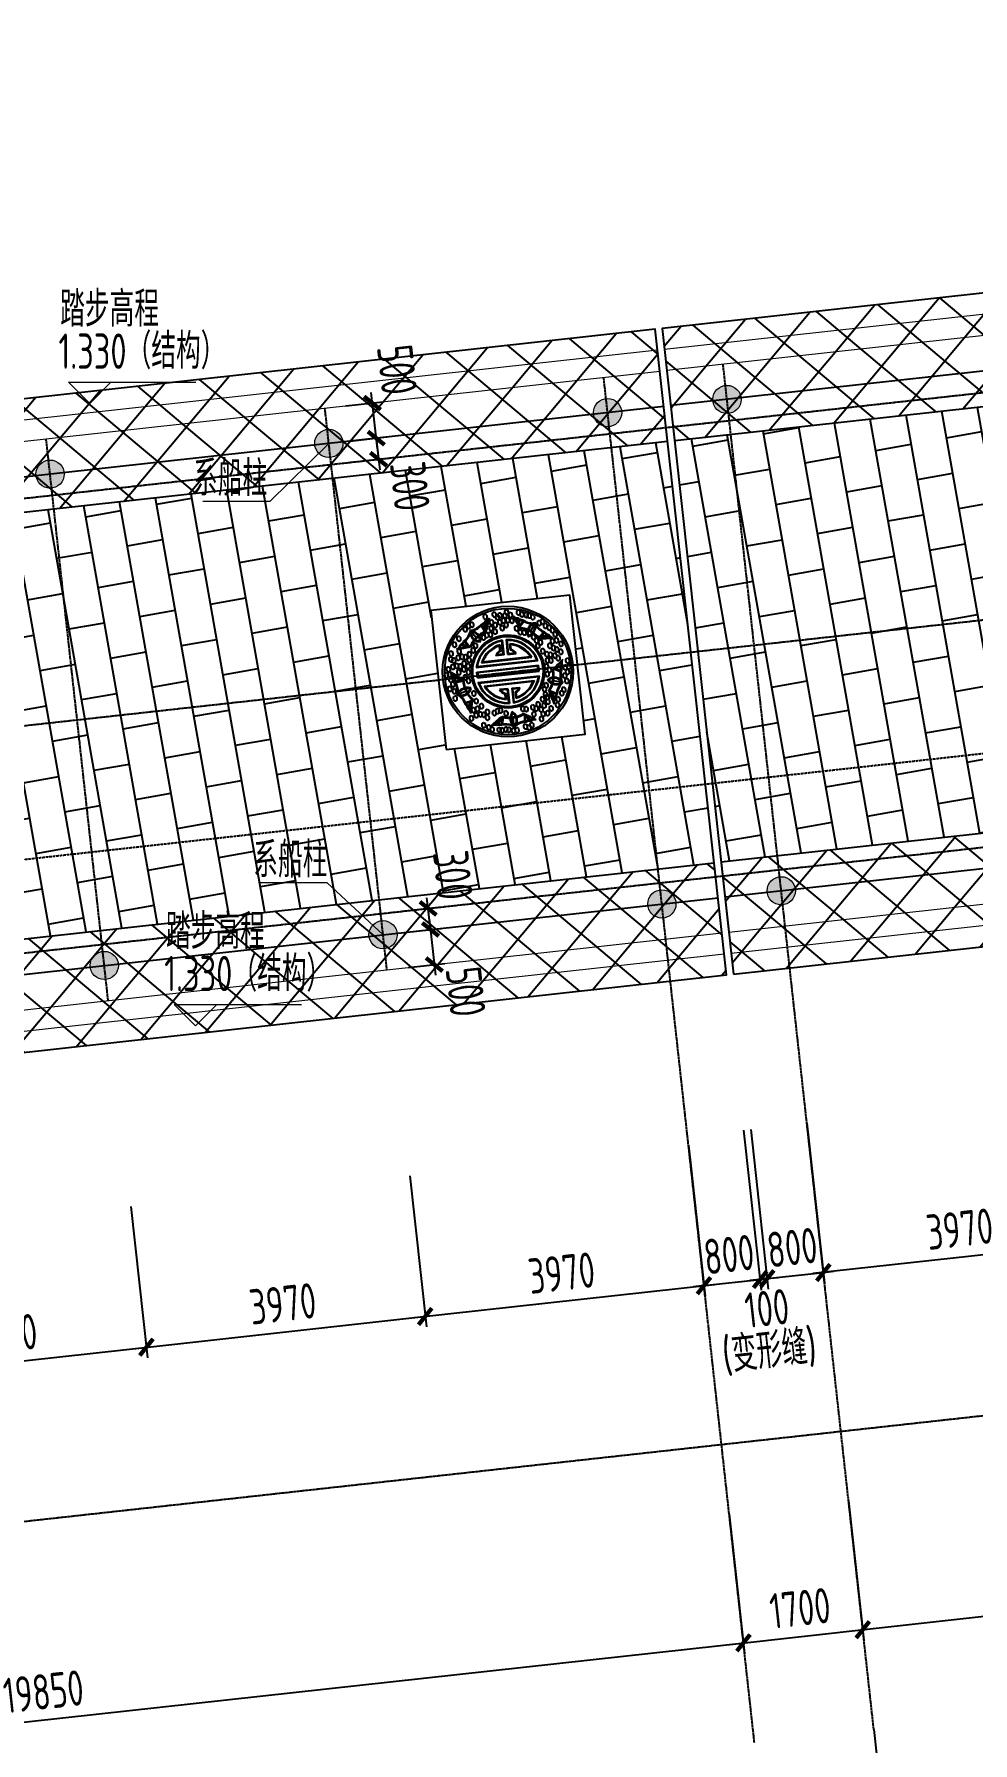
# Model space of a CAD drawing. Header units: millimetres. Extents: x -1003406 to 3312184, y 81337 to 716393.
# Drawn here: x 1328734 to 1342021, y 499466 to 523662 of the extents above; entities that cross this region are included whole.
import ezdxf

# ---------------------------------------------------------------- set-up
doc = ezdxf.new("R2010")
doc.units = ezdxf.units.MM
doc.header["$LTSCALE"] = 10
doc.linetypes.add('DASH', pattern=[0.35, 0.25, -0.1])
doc.linetypes.add('DOTE', pattern=[2.42, 2, -0.2, 0.02, -0.2])
doc.layers.get('0').update_dxf_attribs({"linetype": 'CONTINUOUS'})
doc.layers.get('Defpoints').update_dxf_attribs({"linetype": 'CONTINUOUS'})
for name, color, linetype in [('AXIS', 3, 'CONTINUOUS'), ('DIM', 3, 'CONTINUOUS'), ('DOTE', 1, 'DOTE'), ('KZ-BH', 253, 'CONTINUOUS'), ('变形缝', 4, 'CONTINUOUS'), ('图层5', 8, 'CONTINUOUS'), ('码头-SK', 7, 'CONTINUOUS'), ('砖块-sk', 252, 'CONTINUOUS'), ('配筋率', 61, 'CONTINUOUS')]:
    doc.layers.add(name, color=color, linetype=linetype)
for name, color, linetype, lineweight in [('TEXT', 3, 'CONTINUOUS', 15), ('thick', 6, 'CONTINUOUS', 25), ('引线-H', 130, 'CONTINUOUS', 20), ('标注', 7, 'CONTINUOUS', 9)]:
    doc.layers.add(name, color=color, linetype=linetype, lineweight=lineweight)
doc.styles.add('TCCAD_Dimension', font='Tssdeng.shx', dxfattribs={"width": 0.7, "bigfont": 'hztxt.shx'})
doc.styles.add('TSSD_CHINA', font='tssdeng.shx', dxfattribs={"width": 0.8, "height": 8, "bigfont": 'tssdchn.shx'})
doc.styles.add('TSSD_Dimension', font='Tssdeng.shx', dxfattribs={"width": 0.7, "bigfont": 'hztxt.shx'})
doc.dimstyles.new('TSSD_100_150', dxfattribs={"dimtxt": 500, "dimasz": 150, "dimexe": 150, "dimexo": 300, "dimgap": 150, "dimtad": 1, "dimdec": 0, "dimzin": 0, "dimdsep": 46, "dimtxsty": 'TSSD_Dimension', "dimblk": 'ARCHTICK', "dimcen": 0, "dimdle": 150, "dimclrt": 7, "dimadec": 0, "dimazin": 0, "dimtfac": 1, "dimtdec": 0, "dimtix": 1, "dimtmove": 2, "dimatfit": 3, "dimfxl": 1, "dimtolj": 1, "dimtzin": 0, "dimarcsym": 0})
pattern_1 = [(50, (393713.3, 19631.53), (-486.43822, 408.17013), []), (140, (393713.3, 19631.53), (-408.17013, -486.43822), [])]

# ---------------------------------------------------------------- blocks, each defined once
blk = doc.blocks.new('_ArchTick')
at = {"color": 0, "const_width": 0.4}
blk.add_lwpolyline([(-0.71, -0.71), (0.71, 0.71)], dxfattribs=at)
blk = doc.blocks.new('*D479')
at = {"layer": 'Defpoints', "color": 0, "transparency": 16777216}
for p in [(1360766, 505348), (1361249, 500973), (1318026, 500631)]:
    blk.add_point(p, dxfattribs=at)
at = {"layer": 'DIM', "color": 0, "lineweight": -2, "transparency": 16777216}
for p, q in [((1360799, 505050), (1361266, 500824)), ((1318360, 496240), (1361398, 500989)), ((1318059, 500333), (1318525, 496107))]:
    blk.add_line(p, q, dxfattribs=at)
at = {"layer": 'DIM', "color": 0, "lineweight": -2, "transparency": 16777216, "xscale": 150, "yscale": 150, "zscale": 150}
for p, rotation in [((1361249, 500973), 6.297352635958565), ((1318509, 496256), 186.2973526359585)]:
    blk.add_blockref('_ArchTick', p, dxfattribs=dict(at, rotation=rotation))
at = {"layer": 'DIM', "color": 7, "transparency": 16777216, "insert": (1339835, 499012), "char_height": 500, "attachment_point": 5, "rotation": 6.2974, "style": 'TSSD_Dimension'}
blk.add_mtext('\\A1;43000', dxfattribs=at)
blk = doc.blocks.new('*D496')
at = {"layer": 'Defpoints', "color": 0, "transparency": 16777216}
for p in [(1338540, 503003), (1338774, 500882), (1318809, 500826)]:
    blk.add_point(p, dxfattribs=at)
at = {"layer": 'DIM', "color": 0, "lineweight": -2, "transparency": 16777216}
for p, q in [((1338572, 502705), (1338790, 500733)), ((1318894, 498688), (1338923, 500898)), ((1318842, 500528), (1319060, 498555))]:
    blk.add_line(p, q, dxfattribs=at)
at = {"layer": 'DIM', "color": 0, "lineweight": -2, "transparency": 16777216, "xscale": 150, "yscale": 150, "zscale": 150}
for p, rotation in [((1338774, 500882), 6.297352636151535), ((1319043, 498704), 186.2973526361515)]:
    blk.add_blockref('_ArchTick', p, dxfattribs=dict(at, rotation=rotation))
at = {"layer": 'DIM', "color": 7, "transparency": 16777216, "insert": (1328865, 500191), "char_height": 500, "attachment_point": 5, "rotation": 6.2974, "style": 'TSSD_Dimension'}
blk.add_mtext('\\A1;19850', dxfattribs=at)
blk = doc.blocks.new('*D497')
at = {"layer": 'Defpoints', "color": 0, "transparency": 16777216}
for p in [(1338745, 508439), (1337981, 508061), (1339011, 506028)]:
    blk.add_point(p, dxfattribs=at)
at = {"layer": 'DIM', "color": 0, "lineweight": -2, "transparency": 16777216}
for p, q in [((1338777, 508140), (1339027, 505878)), ((1338014, 507763), (1338232, 505791)), ((1338215, 505940), (1339011, 506028)), ((1339011, 506028), (1339160, 506044)), ((1338215, 505940), (1338066, 505923))]:
    blk.add_line(p, q, dxfattribs=at)
at = {"layer": 'DIM', "color": 0, "lineweight": -2, "transparency": 16777216, "xscale": 150, "yscale": 150, "zscale": 150}
for p, rotation in [((1338215, 505940), 6.29735263779593), ((1339011, 506028), 186.2973526377959)]:
    blk.add_blockref('_ArchTick', p, dxfattribs=dict(at, rotation=rotation))
at = {"layer": 'DIM', "color": 7, "transparency": 16777216, "insert": (1338569, 506381), "char_height": 500, "attachment_point": 5, "rotation": 6.2974, "style": 'TSSD_Dimension'}
blk.add_mtext('\\A1;800', dxfattribs=at)
blk = doc.blocks.new('*D498')
at = {"layer": 'Defpoints', "color": 0, "transparency": 16777216}
for p in [(1359959, 505367), (1340229, 503190), (1360194, 503246)]:
    blk.add_point(p, dxfattribs=at)
at = {"layer": 'DIM', "color": 0, "lineweight": -2, "transparency": 16777216}
for p, q in [((1359992, 505069), (1360210, 503096)), ((1340314, 501052), (1360343, 503262)), ((1340262, 502891), (1340480, 500919))]:
    blk.add_line(p, q, dxfattribs=at)
at = {"layer": 'DIM', "color": 0, "lineweight": -2, "transparency": 16777216, "xscale": 150, "yscale": 150, "zscale": 150}
for p, rotation in [((1360194, 503246), 6.297352637795895), ((1340463, 501068), 186.2973526377959)]:
    blk.add_blockref('_ArchTick', p, dxfattribs=dict(at, rotation=rotation))
at = {"layer": 'DIM', "color": 7, "transparency": 16777216, "insert": (1350285, 502555), "char_height": 500, "attachment_point": 5, "rotation": 6.2974, "style": 'TSSD_Dimension'}
blk.add_mtext('\\A1;19850', dxfattribs=at)
blk = doc.blocks.new('*D500')
at = {"layer": 'Defpoints', "color": 0, "transparency": 16777216}
for p in [(1338745, 508439), (1338844, 508450), (1339110, 506039)]:
    blk.add_point(p, dxfattribs=at)
at = {"layer": 'DIM', "color": 0, "lineweight": -2, "transparency": 16777216}
for p, q in [((1338777, 508140), (1339027, 505878)), ((1338877, 508151), (1339126, 505889)), ((1339011, 506028), (1338862, 506011)), ((1339011, 506028), (1339110, 506039)), ((1339110, 506039), (1339259, 506055))]:
    blk.add_line(p, q, dxfattribs=at)
at = {"layer": 'DIM', "color": 0, "lineweight": -2, "transparency": 16777216, "xscale": 150, "yscale": 150, "zscale": 150}
for p, rotation in [((1339110, 506039), 186.2973526361496), ((1339011, 506028), 6.297352636149647)]:
    blk.add_blockref('_ArchTick', p, dxfattribs=dict(at, rotation=rotation))
at = {"layer": 'DIM', "color": 7, "transparency": 16777216, "insert": (1339106, 505619), "char_height": 500, "attachment_point": 5, "rotation": 6.2974, "style": 'TSSD_Dimension'}
blk.add_mtext('\\A1;100', dxfattribs=at)
blk = doc.blocks.new('*D501')
at = {"layer": 'Defpoints', "color": 0, "transparency": 16777216}
for p in [(1338844, 508450), (1339639, 508537), (1339905, 506126)]:
    blk.add_point(p, dxfattribs=at)
at = {"layer": 'DIM', "color": 0, "lineweight": -2, "transparency": 16777216}
for p, q in [((1338877, 508151), (1339126, 505889)), ((1339672, 508239), (1339922, 505977)), ((1339110, 506039), (1338961, 506022)), ((1339110, 506039), (1339905, 506126)), ((1339905, 506126), (1340054, 506143))]:
    blk.add_line(p, q, dxfattribs=at)
at = {"layer": 'DIM', "color": 0, "lineweight": -2, "transparency": 16777216, "xscale": 150, "yscale": 150, "zscale": 150}
for p, rotation in [((1339110, 506039), 6.29735263779593), ((1339905, 506126), 186.2973526377959)]:
    blk.add_blockref('_ArchTick', p, dxfattribs=dict(at, rotation=rotation))
at = {"layer": 'DIM', "color": 7, "transparency": 16777216, "insert": (1339464, 506480), "char_height": 500, "attachment_point": 5, "rotation": 6.2974, "style": 'TSSD_Dimension'}
blk.add_mtext('\\A1;800', dxfattribs=at)
blk = doc.blocks.new('*D502')
at = {"layer": 'Defpoints', "color": 0, "transparency": 16777216}
for p in [(1340262, 502891), (1338572, 502705), (1340463, 501068)]:
    blk.add_point(p, dxfattribs=at)
at = {"layer": 'DIM', "color": 0, "lineweight": -2, "transparency": 16777216}
for p, q in [((1340295, 502593), (1340480, 500919)), ((1338605, 502407), (1338790, 500733)), ((1338625, 500865), (1340612, 501085))]:
    blk.add_line(p, q, dxfattribs=at)
at = {"layer": 'DIM', "color": 0, "lineweight": -2, "transparency": 16777216, "xscale": 150, "yscale": 150, "zscale": 150}
for p, rotation in [((1340463, 501068), 6.297352636150149), ((1338774, 500882), 186.2973526361502)]:
    blk.add_blockref('_ArchTick', p, dxfattribs=dict(at, rotation=rotation))
at = {"layer": 'DIM', "color": 7, "transparency": 16777216, "insert": (1339575, 501373), "char_height": 500, "attachment_point": 5, "rotation": 6.2974, "style": 'TSSD_Dimension'}
blk.add_mtext('\\A1;1700', dxfattribs=at)
blk = doc.blocks.new('*D506')
at = {"layer": 'Defpoints', "color": 0, "transparency": 16777216}
for p in [(1330071, 507357), (1326125, 506922), (1330323, 505069)]:
    blk.add_point(p, dxfattribs=at)
at = {"layer": 'DIM', "color": 0, "lineweight": -2, "transparency": 16777216}
for p, q in [((1330104, 507059), (1330340, 504920)), ((1326158, 506623), (1326394, 504484)), ((1326228, 504617), (1330472, 505085))]:
    blk.add_line(p, q, dxfattribs=at)
at = {"layer": 'DIM', "color": 0, "lineweight": -2, "transparency": 16777216, "xscale": 150, "yscale": 150, "zscale": 150}
for p, rotation in [((1330323, 505069), 6.297352637795895), ((1326377, 504633), 186.2973526377959)]:
    blk.add_blockref('_ArchTick', p, dxfattribs=dict(at, rotation=rotation))
at = {"layer": 'DIM', "color": 7, "transparency": 16777216, "insert": (1328306, 505249), "char_height": 500, "attachment_point": 5, "rotation": 6.2974, "style": 'TSSD_Dimension'}
blk.add_mtext('\\A1;3970', dxfattribs=at)
blk = doc.blocks.new('*D507')
at = {"layer": 'Defpoints', "color": 0, "transparency": 16777216}
for p in [(1334017, 507793), (1330071, 507357), (1334269, 505504)]:
    blk.add_point(p, dxfattribs=at)
at = {"layer": 'DIM', "color": 0, "lineweight": -2, "transparency": 16777216}
for p, q in [((1334050, 507494), (1334286, 505355)), ((1330104, 507059), (1330340, 504920)), ((1330174, 505052), (1334418, 505521))]:
    blk.add_line(p, q, dxfattribs=at)
at = {"layer": 'DIM', "color": 0, "lineweight": -2, "transparency": 16777216, "xscale": 150, "yscale": 150, "zscale": 150}
for p, rotation in [((1334269, 505504), 6.297352637795895), ((1330323, 505069), 186.2973526377959)]:
    blk.add_blockref('_ArchTick', p, dxfattribs=dict(at, rotation=rotation))
at = {"layer": 'DIM', "color": 7, "transparency": 16777216, "insert": (1332253, 505684), "char_height": 500, "attachment_point": 5, "rotation": 6.2974, "style": 'TSSD_Dimension'}
blk.add_mtext('\\A1;3970', dxfattribs=at)
blk = doc.blocks.new('*D508')
at = {"layer": 'Defpoints', "color": 0, "transparency": 16777216}
for p in [(1337963, 508228), (1334017, 507793), (1338215, 505940)]:
    blk.add_point(p, dxfattribs=at)
at = {"layer": 'DIM', "color": 0, "lineweight": -2, "transparency": 16777216}
for p, q in [((1337996, 507930), (1338232, 505791)), ((1334050, 507494), (1334286, 505355)), ((1334120, 505488), (1338365, 505956))]:
    blk.add_line(p, q, dxfattribs=at)
at = {"layer": 'DIM', "color": 0, "lineweight": -2, "transparency": 16777216, "xscale": 150, "yscale": 150, "zscale": 150}
for p, rotation in [((1338215, 505940), 6.297352637795895), ((1334269, 505504), 186.2973526377959)]:
    blk.add_blockref('_ArchTick', p, dxfattribs=dict(at, rotation=rotation))
at = {"layer": 'DIM', "color": 7, "transparency": 16777216, "insert": (1336199, 506120), "char_height": 500, "attachment_point": 5, "rotation": 6.2974, "style": 'TSSD_Dimension'}
blk.add_mtext('\\A1;3970', dxfattribs=at)
blk = doc.blocks.new('*D515')
at = {"layer": 'Defpoints', "color": 0, "transparency": 16777216}
for p in [(1343599, 508850), (1339653, 508414), (1339905, 506126)]:
    blk.add_point(p, dxfattribs=at)
at = {"layer": 'DIM', "color": 0, "lineweight": -2, "transparency": 16777216}
for p, q in [((1343632, 508552), (1343868, 506413)), ((1339686, 508116), (1339922, 505977)), ((1344000, 506578), (1339756, 506110))]:
    blk.add_line(p, q, dxfattribs=at)
at = {"layer": 'DIM', "color": 0, "lineweight": -2, "transparency": 16777216, "xscale": 150, "yscale": 150, "zscale": 150}
for p, rotation in [((1343851, 506562), 6.29735263779593), ((1339905, 506126), 186.2973526377959)]:
    blk.add_blockref('_ArchTick', p, dxfattribs=dict(at, rotation=rotation))
at = {"layer": 'DIM', "color": 7, "transparency": 16777216, "insert": (1341834, 506742), "char_height": 500, "attachment_point": 5, "rotation": 6.2974, "style": 'TSSD_Dimension'}
blk.add_mtext('\\A1;3970', dxfattribs=at)
blk = doc.blocks.new('234')
at = {"layer": '图层5'}
for p, q in [((-233, 305), (-198, 254)), ((-132, 289), (-154, 334)), ((-126, 294), (-147, 338)), ((-129, 300), (-125, 351)), ((-121, 306), (-116, 357)), ((110, 318), (117, 351)), ((116, 304), (124, 345)), ((117, 302), (148, 334)), ((120, 296), (153, 330)), ((231, 306), (193, 257)), ((-281, 194), (-310, 210)), ((-266, 195), (-302, 215)), ((-264, 196), (-284, 234)), ((-257, 196), (-279, 238)), ((-174, 225), (-174, 225)), ((-40, 141), (-40, 175)), ((-35, 137), (-35, 182)), ((-19, 113), (-19, 208)), ((-14, 107), (-14, 214)), ((14, 107), (14, 214)), ((19, 113), (19, 208)), ((35, 137), (35, 182)), ((40, 141), (40, 175)), ((174, 225), (174, 225)), ((247, 205), (283, 239)), ((254, 200), (289, 233)), ((259, 205), (308, 216)), ((267, 199), (317, 210)), ((-222, 40), (222, 40)), ((-222, 7), (222, 7)), ((-222, -35), (-222, 7)), ((-215, 45), (215, 45)), ((-215, 0), (-215, -28)), ((215, 0), (-215, 0)), ((-181, 69), (181, 69)), ((-172, 75), (172, 75)), ((-14, 107), (-73, 107)), ((-19, 113), (-65, 113)), ((14, 107), (73, 107)), ((19, 113), (65, 113)), ((215, 0), (215, 0)), ((215, -28), (215, 0)), ((222, -35), (222, 7)), ((-341, -29), (-388, -10)), ((-338, -39), (-385, -20)), ((-331, -38), (-380, -44)), ((-328, -46), (-378, -53)), ((-375, -137), (-316, -119)), ((-281, -106), (-281, -106)), ((-222, -35), (222, -35)), ((-222, -68), (222, -68)), ((-215, -28), (215, -28)), ((-215, -74), (215, -74)), ((-181, -98), (181, -98)), ((-172, -103), (172, -103)), ((281, -105), (281, -105)), ((376, -135), (317, -115)), ((332, -33), (374, -54)), ((337, -29), (376, -48)), ((338, -27), (379, -22)), ((350, -18), (383, -13)), ((-280, -193), (-326, -202)), ((-281, -200), (-324, -208)), ((-282, -203), (-312, -231)), ((-285, -217), (-309, -240)), ((-14, -136), (-73, -136)), ((-19, -141), (-65, -141)), ((-40, -169), (-40, -203)), ((-35, -165), (-35, -210)), ((-19, -141), (-19, -236)), ((-14, -136), (-14, -243)), ((14, -136), (14, -243)), ((14, -136), (73, -136)), ((19, -141), (19, -236)), ((19, -141), (65, -141)), ((35, -165), (35, -210)), ((40, -169), (40, -203)), ((282, -189), (325, -213)), ((284, -181), (328, -205)), ((285, -203), (311, -246)), ((288, -193), (315, -236)), ((-91, -344), (-124, -382)), ((-81, -344), (-114, -382)), ((-79, -336), (-88, -385)), ((-71, -336), (-80, -385)), ((0, -310), (0, -310)), ((1, -409), (1, -347)), ((84, -335), (78, -382)), ((90, -339), (84, -382)), ((92, -340), (110, -377)), ((105, -348), (119, -378))]:
    blk.add_line(p, q, dxfattribs=at)
for radius in [467, 452]:
    blk.add_circle((0, -14), radius, dxfattribs=at)
for centre in [(-118, 393), (-77, 349), (-52, 401), (-32, 379), (-14, 391), (8, 352), (23, 387), (36, 409), (40, 351), (63, 386), (121, 398), (144, 382), (174, 374), (196, 367), (219, 353), (-322, 258), (-270, 320), (-244, 340), (-219, 347), (-147, 247), (-122, 261), (-95, 262), (-86, 306), (-60, 280), (-53, 326), (-18, 342), (-7, 300), (23, 318), (68, 344), (95, 286), (119, 256), (147, 250), (260, 306), (286, 313), (302, 282), (328, 265), (349, 244), (-396, 117), (-390, 158), (-376, 107), (-359, 219), (-343, 123), (-331, 168), (-314, 127), (-290, 122), (-260, 139), (-230, 164), (-209, 195), (208, 211), (227, 184), (233, 145), (255, 168), (264, 104), (318, 136), (341, 167), (342, 118), (365, 214), (365, 105), (369, 170), (399, 141), (-440, 9), (-421, 48), (-417, 9), (-388, 62), (-359, 66), (-349, 19), (-335, 60), (-312, 36), (-305, 78), (-281, 13), (-279, 56), (-267, 98), (278, -8), (291, 79), (291, 34), (314, 32), (316, 72), (347, 62), (368, 42), (392, 85), (433, 17), (-427, -92), (-412, -28), (-401, -62), (-396, -112), (-307, -22), (-287, -49), (278, -63), (296, -35), (401, -88), (411, -127), (411, -29), (423, -63), (436, -26), (-395, -164), (-275, -261), (-259, -143), (-248, -199), (-246, -255), (-215, -239), (224, -238), (247, -167), (250, -206), (260, -226), (261, -142), (261, -260), (335, -250), (366, -210), (383, -187), (-296, -318), (-259, -300), (-229, -297), (-214, -377), (-206, -302), (-182, -326), (-176, -285), (-129, -298), (-105, -287), (-82, -285), (-46, -309), (77, -291), (101, -295), (150, -288), (152, -337), (172, -299), (189, -271), (202, -377), (207, -310), (217, -343), (230, -284), (250, -341), (278, -310), (327, -290), (-180, -396), (-157, -413), (-107, -422), (-87, -427), (-59, -424), (-38, -429), (-7, -439), (19, -438), (82, -419), (107, -429), (129, -413)]:
    blk.add_ellipse(centre, major_axis=(0, 19.4), ratio=0.616865, dxfattribs=at)
for centre, major_axis, start_param, end_param in [((-1076, 685), (-730, 730), 3.529693, 3.629181), ((-126, 406), (-31.2, 31.2), 2.428217, 3.360391), ((118, 403), (-31.2, 31.2), 1.390652, 2.322825), ((1056, 719), (730, 730), 2.692657, 2.792146), ((-359, 348), (92.4, 92.4), 4.470289, 5.085238), ((-359, 348), (96.3, 96.3), 4.481021, 5.004715), ((0, -14), (-185, 185), 3.926991, 10.210176), ((-90, 105), (-129, 129), -0.17703, 0.257649), ((-90, 105), (-125, 125), -0.17703, 0.272951), ((-167, 291), (-51.2, 51.2), 0.504812, 2.266005), ((-257, 225), (-62.4, 62.4), 3.898542, 5.269642), ((-167, 291), (-47.3, 47.3), 0.585352, 2.25569), ((-257, 225), (-58.5, 58.5), 3.920107, 5.20412), ((-242, 438), (-92.4, 92.4), 2.493237, 3.108187), ((-242, 438), (-96.3, 96.3), 2.552957, 3.097455), ((-82, 113), (129, 129), 1.037642, 1.472321), ((-82, 113), (125, 125), 1.022339, 1.472321), ((-165, 394), (-37.9, 37.9), 2.579762, 3.269542), ((-165, 394), (-41.8, 41.8), 2.605209, 3.228554), ((-1076, 685), (-726, 726), 3.53237, 3.608206), ((-126, 406), (35.1, 35.1), 4.048283, 4.465521), ((118, 403), (-35.1, 35.1), 1.856317, 2.273556), ((1056, 719), (726, 726), 2.713632, 2.789469), ((157, 394), (41.8, 41.8), 3.093285, 3.71663), ((157, 394), (37.9, 37.9), 3.052297, 3.742076), ((85, 109), (125, 125), 0.137129, 0.58711), ((85, 109), (-129, 129), -1.433667, -0.998988), ((233, 440), (96.3, 96.3), 3.224383, 3.748078), ((233, 440), (92.4, 92.4), 3.213652, 3.828601), ((239, 239), (51.2, 51.2), 0.818972, 2.580164), ((239, 239), (-47.3, 47.3), -0.671285, 0.999053), ((149, 304), (-62.4, 62.4), 2.641905, 4.013005), ((149, 304), (58.5, 58.5), 4.234267, 5.518279), ((95, 102), (-125, 125), 4.478091, 4.928072), ((95, 102), (-129, 129), 4.493394, 4.928072), ((354, 355), (96.3, 96.3), 2.867116, 3.411615), ((354, 355), (-92.4, 92.4), 1.2366, 1.85155), ((-360, 227), (31.2, 31.2), 4.218085, 5.150259), ((-370, 1217), (730, 730), 3.949294, 4.048783), ((-360, 227), (35.1, 35.1), 4.683751, 5.100989), ((-370, 1217), (726, 726), 3.97027, 4.046106), ((-338, 262), (37.9, 37.9), 4.308934, 4.998713), ((-338, 262), (41.8, 41.8), 4.349922, 4.973267), ((0, -14), (-178, 178), 3.926991, 10.210176), ((0, -14), (161, 161), 0.845596, 2.11688), ((0, -14), (158, 158), 0.871808, 2.085356), ((0, -14), (141, 141), 0.961433, 1.923653), ((-174, 225), (3.97, 3.97), 3.922168, 5.129632), ((0, -14), (137, 137), 0.99543, 1.878793), ((-18, 85), (-42.3, 42.3), -0.394855, 0.412115), ((-18, 85), (38.4, 38.4), 1.10904, 1.829393), ((0, -14), (-161, 161), 4.166305, 5.437589), ((0, -14), (-158, 158), 4.197829, 5.411377), ((0, -14), (-141, 141), 4.359533, 5.321752), ((18, 85), (-38.4, 38.4), 4.453792, 5.174146), ((0, -14), (-137, 137), 4.404392, 5.287755), ((18, 85), (42.3, 42.3), 5.87107, 6.67804), ((174, 225), (-3.97, 3.97), 1.094735, 2.302199), ((332, 1224), (-730, 730), 2.273056, 2.372544), ((332, 1224), (-726, 726), 2.275733, 2.351569), ((337, 268), (41.8, 41.8), 2.919368, 3.542713), ((337, 268), (37.9, 37.9), 2.893922, 3.583701), ((360, 234), (35.1, 35.1), 2.791646, 3.208884), ((360, 234), (31.2, 31.2), 2.742376, 3.67455), ((-437, -3), (31.2, 31.2), 5.25565, 6.187824), ((-997, -821), (730, 730), 0.073941, 0.17343), ((-437, -3), (-35.1, 35.1), 3.734123, 4.151362), ((-997, -821), (-726, 726), -1.494179, -1.418342), ((1024, -793), (730, 730), 1.43602, 1.535508), ((1024, -793), (726, 726), 1.456995, 1.532832), ((433, 2), (-35.1, 35.1), 0.59968, 1.016919), ((433, 2), (-31.2, 31.2), 0.134014, 1.066188), ((-439, -44), (37.9, 37.9), 5.407196, 6.096975), ((-439, -44), (41.8, 41.8), 5.432642, 6.055987), ((-504, -105), (92.4, 92.4), 5.320671, 5.93562), ((-307, -184), (-62.4, 62.4), -1.128006, 0.243094), ((-342, -79), (-51.2, 51.2), 1.761449, 3.522642), ((-504, -105), (96.3, 96.3), 5.38039, 5.924889), ((-307, -184), (58.5, 58.5), 0.464355, 1.748368), ((-342, -79), (47.3, 47.3), 3.412785, 5.083123), ((-145, -52), (129, 129), 2.294279, 2.728958), ((-145, -52), (125, 125), 2.278977, 2.728958), ((-141, -63), (129, 129), 2.650403, 3.085082), ((-141, -63), (-125, 125), 1.079607, 1.529588), ((-281, -105), (-3.97, 3.97), 3.608009, 4.815473), ((0, -14), (-161, 161), 1.024712, 2.295997), ((0, -14), (-158, 158), 1.056236, 2.269784), ((0, -14), (-141, 141), 1.21794, 2.18016), ((0, -14), (-137, 137), 1.2628, 2.146163), ((0, -14), (161, 161), 3.987188, 5.258473), ((0, -14), (158, 158), 4.013401, 5.226949), ((0, -14), (141, 141), 4.103026, 5.065245), ((0, -14), (137, 137), 4.137022, 5.020386), ((281, -106), (-3.97, 3.97), -0.161902, 1.045562), ((140, -69), (125, 125), 4.792251, 5.242232), ((348, -57), (62.4, 62.4), 2.956064, 4.327165), ((315, -163), (51.2, 51.2), 5.84552, 7.606712), ((315, -163), (-47.3, 47.3), 4.355263, 6.025601), ((348, -57), (58.5, 58.5), 2.977629, 4.261642), ((140, -69), (129, 129), 4.807553, 5.242232), ((143, -58), (-125, 125), 3.592881, 4.042862), ((143, -58), (-129, 129), 3.592881, 4.02756), ((503, -96), (-96.3, 96.3), 0.39695, 0.920645), ((503, -96), (92.4, 92.4), 1.957015, 2.571964), ((436, -39), (41.8, 41.8), 1.836648, 2.459993), ((436, -39), (-37.9, 37.9), 0.224864, 0.914643), ((-455, -244), (-92.4, 92.4), 4.15613, 4.771079), ((-455, -244), (-96.3, 96.3), 4.166861, 4.690556), ((-367, -251), (-37.9, 37.9), 3.994775, 4.684554), ((-367, -251), (-41.8, 41.8), 4.035763, 4.659107), ((-341, -282), (35.1, 35.1), 5.940388, 6.357626), ((-1286, 14), (-730, 730), 3.635135, 3.734623), ((-1286, 14), (726, 726), 5.226907, 5.302743), ((-18, -114), (42.3, 42.3), 2.729478, 3.536447), ((-18, -114), (-38.4, 38.4), 1.3122, 2.032553), ((18, -114), (38.4, 38.4), 4.250632, 4.970986), ((18, -114), (-42.3, 42.3), 2.746738, 3.553708), ((1280, 53), (-730, 730), 1.016419, 1.115907), ((1280, 53), (-726, 726), 1.019095, 1.094932), ((347, -280), (35.1, 35.1), 1.535009, 1.952247), ((373, -248), (41.8, 41.8), 1.662731, 2.286076), ((373, -248), (37.9, 37.9), 1.637285, 2.327064), ((461, -237), (-96.3, 96.3), 0.039683, 0.584181), ((461, -237), (92.4, 92.4), 1.55076, 2.165709), ((-341, -282), (31.2, 31.2), 5.474722, 6.406896), ((459, -1211), (-730, 730), -0.240218, -0.14073), ((459, -1211), (-726, 726), -0.237542, -0.161705), ((-9, -164), (125, 125), 3.535614, 3.985595), ((-9, -164), (129, 129), 3.550916, 3.985595), ((67, -359), (62.4, 62.4), 1.699427, 3.070528), ((67, -359), (-58.5, 58.5), 0.150196, 1.434209), ((0, -310), (-3.97, 3.97), -1.418539, -0.211076), ((3, -164), (125, 125), 3.90704, 4.357021), ((3, -164), (-129, 129), 2.336244, 2.770923), ((-44, -360), (-51.2, 51.2), 3.018086, 4.779279), ((-44, -360), (-47.3, 47.3), 3.098626, 4.768964), ((-424, -1228), (730, 730), 0.179383, 0.278871), ((-424, -1228), (726, 726), 0.200358, 0.276195), ((347, -280), (31.2, 31.2), 1.485739, 2.417913), ((-145, -427), (31.2, 31.2), 0.229102, 1.161276), ((-145, -427), (35.1, 35.1), 0.278372, 0.69561), ((-107, -441), (37.9, 37.9), 0.380647, 1.070427), ((-107, -441), (41.8, 41.8), 0.406094, 1.029439), ((-70, -521), (92.4, 92.4), 0.294123, 0.909072), ((-70, -521), (96.3, 96.3), 0.353842, 0.89834), ((78, -518), (92.4, 92.4), 0.700378, 1.315327), ((78, -518), (-96.3, 96.3), -0.859687, -0.335992), ((112, -436), (41.8, 41.8), 0.580011, 1.203356), ((112, -436), (-37.9, 37.9), -1.031773, -0.341994), ((149, -421), (-35.1, 35.1), -0.656957, -0.239718), ((149, -421), (-31.2, 31.2), -1.122623, -0.190449)]:
    blk.add_ellipse(centre, major_axis=major_axis, ratio=1, start_param=start_param, end_param=end_param, dxfattribs=at)
blk = doc.blocks.new('$RECOVER_180420175437-0')
at = {"layer": '标注'}
for p, q in [((0, 0), (-150, 150)), ((-150, 150), (750, 150)), ((0, 0), (150, 150))]:
    blk.add_line(p, q, dxfattribs=at)
blk = doc.blocks.new('*D431')
at = {"layer": 'Defpoints', "color": 0, "transparency": 16777216}
for p in [(1333673, 510910), (1333728, 510413), (1334398, 510487)]:
    blk.add_point(p, dxfattribs=at)
at = {"layer": 'DIM', "color": 0, "lineweight": -2, "transparency": 16777216}
for p, q in [((1334327, 511133), (1334415, 510338)), ((1333971, 510943), (1334493, 511000)), ((1334026, 510446), (1334548, 510503))]:
    blk.add_line(p, q, dxfattribs=at)
at = {"layer": 'DIM', "color": 0, "lineweight": -2, "transparency": 16777216, "xscale": 150, "yscale": 150, "zscale": 150}
for p, rotation in [((1334344, 510984), 96.29735263589825), ((1334398, 510487), 276.2973526358982)]:
    blk.add_blockref('_ArchTick', p, dxfattribs=dict(at, rotation=rotation))
at = {"layer": 'DIM', "color": 7, "transparency": 16777216, "insert": (1334843, 510103), "char_height": 500, "attachment_point": 5, "rotation": 276.2974, "style": 'TSSD_Dimension'}
blk.add_mtext('\\A1;500', dxfattribs=at)
blk = doc.blocks.new('*D432')
at = {"layer": 'Defpoints', "color": 0, "transparency": 16777216}
for p in [(1334311, 511282), (1333640, 511208), (1333673, 510910)]:
    blk.add_point(p, dxfattribs=at)
at = {"layer": 'DIM', "color": 0, "lineweight": -2, "transparency": 16777216}
for p, q in [((1333938, 511241), (1334460, 511298)), ((1334311, 511282), (1334294, 511431)), ((1334344, 510984), (1334311, 511282)), ((1333971, 510943), (1334493, 511000)), ((1334344, 510984), (1334360, 510835))]:
    blk.add_line(p, q, dxfattribs=at)
at = {"layer": 'DIM', "color": 0, "lineweight": -2, "transparency": 16777216, "xscale": 150, "yscale": 150, "zscale": 150}
for p, rotation in [((1334311, 511282), 276.2973526361287), ((1334344, 510984), 96.29735263612869)]:
    blk.add_blockref('_ArchTick', p, dxfattribs=dict(at, rotation=rotation))
at = {"layer": 'DIM', "color": 7, "transparency": 16777216, "insert": (1334661, 511753), "char_height": 500, "attachment_point": 5, "rotation": 276.2974, "style": 'TSSD_Dimension'}
blk.add_mtext('\\A1;300', dxfattribs=at)
blk = doc.blocks.new('*D433')
at = {"layer": 'Defpoints', "color": 0, "transparency": 16777216}
for p in [(1332850, 518364), (1333521, 518438), (1332905, 517867)]:
    blk.add_point(p, dxfattribs=at)
at = {"layer": 'DIM', "color": 0, "lineweight": -2, "transparency": 16777216}
for p, q in [((1333592, 517792), (1333504, 518588)), ((1333148, 518397), (1333670, 518455)), ((1333203, 517900), (1333725, 517958))]:
    blk.add_line(p, q, dxfattribs=at)
at = {"layer": 'DIM', "color": 0, "lineweight": -2, "transparency": 16777216, "xscale": 150, "yscale": 150, "zscale": 150}
for p, rotation in [((1333521, 518438), 96.29735263589752), ((1333576, 517941), 276.2973526358975)]:
    blk.add_blockref('_ArchTick', p, dxfattribs=dict(at, rotation=rotation))
at = {"layer": 'DIM', "color": 7, "transparency": 16777216, "insert": (1333871, 518910), "char_height": 500, "attachment_point": 5, "rotation": 276.2974, "style": 'TSSD_Dimension'}
blk.add_mtext('\\A1;500', dxfattribs=at)
blk = doc.blocks.new('*D434')
at = {"layer": 'Defpoints', "color": 0, "transparency": 16777216}
for p in [(1332905, 517867), (1332938, 517569), (1333609, 517643)]:
    blk.add_point(p, dxfattribs=at)
at = {"layer": 'DIM', "color": 0, "lineweight": -2, "transparency": 16777216}
for p, q in [((1333576, 517941), (1333559, 518091)), ((1333203, 517900), (1333725, 517958)), ((1333576, 517941), (1333609, 517643)), ((1333236, 517602), (1333758, 517660)), ((1333609, 517643), (1333625, 517494))]:
    blk.add_line(p, q, dxfattribs=at)
at = {"layer": 'DIM', "color": 0, "lineweight": -2, "transparency": 16777216, "xscale": 150, "yscale": 150, "zscale": 150}
for p, rotation in [((1333576, 517941), 276.2973526356793), ((1333609, 517643), 96.29735263567933)]:
    blk.add_blockref('_ArchTick', p, dxfattribs=dict(at, rotation=rotation))
at = {"layer": 'DIM', "color": 7, "transparency": 16777216, "insert": (1334053, 517260), "char_height": 500, "attachment_point": 5, "rotation": 276.2974, "style": 'TSSD_Dimension'}
blk.add_mtext('\\A1;300', dxfattribs=at)

msp = doc.modelspace()

# ---------------------------------------------------------------- hatches: boundary and pattern name
at = {"layer": 'KZ-BH'}
h = msp.add_hatch(color=256, dxfattribs=at)
h.dxf.hatch_style = 1
edge = h.paths.add_edge_path()
edge.add_arc((1338540.9, 518489.4), 200, 0, 360)
h = msp.add_hatch(color=256, dxfattribs=at)
h.dxf.hatch_style = 1
edge = h.paths.add_edge_path()
edge.add_arc((1336851.1, 518302.9), 200, 0, 360)
h = msp.add_hatch(color=256, dxfattribs=at)
h.dxf.hatch_style = 1
edge = h.paths.add_edge_path()
edge.add_arc((1332905.1, 517867.5), 200, 0, 360)
h = msp.add_hatch(color=256, dxfattribs=at)
h.dxf.hatch_style = 1
edge = h.paths.add_edge_path()
edge.add_arc((1328959, 517432), 200, 0, 360)
h = msp.add_hatch(color=256, dxfattribs=at)
h.dxf.hatch_style = 1
edge = h.paths.add_edge_path()
edge.add_arc((1337618.9, 511345.2), 200, 0, 360)
h = msp.add_hatch(color=256, dxfattribs=at)
h.dxf.hatch_style = 1
edge = h.paths.add_edge_path()
edge.add_arc((1339308.7, 511531.7), 200, 0, 360)
h = msp.add_hatch(color=256, dxfattribs=at)
h.dxf.hatch_style = 1
edge = h.paths.add_edge_path()
edge.add_arc((1333672.9, 510909.7), 200, 0, 360)
h = msp.add_hatch(color=256, dxfattribs=at)
h.dxf.hatch_style = 1
edge = h.paths.add_edge_path()
edge.add_arc((1329726.9, 510474.3), 200, 0, 360)
at = {"layer": '砖块-sk'}
h = msp.add_hatch(dxfattribs=at)
h.set_pattern_fill('ANSI37', color=256, scale=200, angle=5)
h.set_pattern_definition(pattern_1)
h.paths.add_polyline_path([(1315429.1, 523250.8), (1315011.7, 523204.8), (1315029.2, 523045.7), (1314999.4, 523042.5), (1315310.9, 520219.6), (1315340.7, 520222.9), (1315358.3, 520063.8), (1315328.5, 520060.6), (1315701.8, 516677.1), (1315731.7, 516680.4), (1315749.2, 516521.4), (1315590.2, 516503.8), (1315572.6, 516662.9), (1315602.4, 516666.2), (1315229.1, 520049.6), (1315199.3, 520046.3), (1315181.7, 520205.3), (1315211.5, 520208.6), (1314900, 523031.5), (1314870.2, 523028.2), (1314852.6, 523187.2), (1314435.2, 523141.2), (1316822.8, 501504.7), (1308871.1, 500627.2), (1306483.4, 522263.7), (1306066, 522217.6), (1306083.5, 522058.5), (1306053.7, 522055.3), (1306384.6, 519056.9), (1306414.4, 519060.1), (1306432, 518901.1), (1306402.1, 518897.8), (1306694.3, 516250.5), (1306724.1, 516253.8), (1306741.7, 516094.8), (1306711.8, 516091.5), (1307023.4, 513268.6), (1307053.2, 513271.9), (1307070.7, 513112.9), (1307040.9, 513109.6), (1307352.4, 510286.7), (1307382.2, 510290), (1307399.8, 510131), (1307370, 510127.7), (1307681.5, 507304.8), (1307711.3, 507308.1), (1307728.9, 507149.1), (1307699, 507145.8), (1308016, 504184), (1308040.4, 504326.2), (1308057.9, 504167.2), (1308028.1, 504163.9), (1308339.6, 501341), (1308369.4, 501344.3), (1308387, 501185.3), (1308357.2, 501182), (1308470, 500159.5), (1308499.8, 500162.8), (1308503, 500133.9), (1310145.3, 500315.1), (1310142, 500344.9), (1310301, 500362.5), (1310304.3, 500332.6), (1313127.2, 500644.2), (1313123.9, 500674), (1313282.9, 500691.5), (1313286.2, 500661.7), (1316109.1, 500973.2), (1316105.8, 501003), (1316264.8, 501020.6), (1316268.1, 500990.8), (1317289.7, 501103.5), (1317286.5, 501132.4), (1317316.3, 501135.7), (1317135, 502778.9), (1317105.2, 502775.6), (1317087.6, 502934.6), (1317117.4, 502937.9), (1316805.9, 505760.8), (1316776.1, 505757.5), (1316758.5, 505916.5), (1316788.4, 505919.8), (1316518.2, 508367.7), (1316488.4, 508364.5), (1316470.8, 508523.5), (1316629.9, 508541), (1316647.4, 508382), (1316617.6, 508378.7), (1316887.8, 505930.8), (1316917.6, 505934), (1316935.1, 505775), (1316905.3, 505771.7), (1317216.8, 502948.9), (1317246.6, 502952.2), (1317264.2, 502793.1), (1317234.4, 502789.8), (1317415.7, 501146.7), (1317445.5, 501150), (1317463.1, 500990.9), (1317304, 500973.4), (1317300.6, 501004.1), (1316279.1, 500891.4), (1316282.3, 500861.6), (1316123.3, 500844), (1316120, 500873.8), (1313297.2, 500562.3), (1313300.4, 500532.5), (1313141.4, 500514.9), (1313138.1, 500544.8), (1310315.3, 500233.2), (1310318.5, 500203.4), (1310159.5, 500185.9), (1310156.2, 500215.7), (1308514, 500034.5), (1308517.4, 500003.8), (1308358.3, 499986.2), (1308340.8, 500145.2), (1308370.6, 500148.5), (1308257.8, 501171), (1308227.9, 501167.7), (1308210.4, 501326.7), (1308240.2, 501330), (1307928.7, 504152.9), (1307898.9, 504149.6), (1307881.3, 504308.6), (1307926.4, 504174.1), (1307599.6, 507134.8), (1307569.8, 507131.5), (1307552.3, 507290.5), (1307582.1, 507293.8), (1307270.6, 510116.7), (1307240.8, 510113.4), (1307223.2, 510272.4), (1307253, 510275.7), (1306941.5, 513098.6), (1306911.7, 513095.3), (1306894.1, 513254.3), (1306924, 513257.6), (1306612.4, 516080.5), (1306582.6, 516077.2), (1306565.1, 516236.2), (1306594.9, 516239.5), (1306302.7, 518886.8), (1306272.9, 518883.6), (1306255.4, 519042.6), (1306285.2, 519045.9), (1305954.3, 522044.3), (1305924.5, 522041), (1305906.9, 522200), (1305489.5, 522154), (1307986.8, 499523.6), (1317926.5, 500620.4)])
edge = h.paths.add_edge_path()
edge.add_line((1314953.3, 523459.9), (1314983.2, 523463.2))
edge.add_line((1314983.2, 523463.2), (1315000.7, 523304.2))
edge.add_line((1315000.7, 523304.2), (1315418.2, 523350.2))
edge.add_line((1315418.2, 523350.2), (1312990.5, 545348.9))
edge.add_line((1312990.5, 545348.9), (1300286.3, 537870.7))
edge.add_arc((1266435.5, 517944.8), 39280, 6.29735, 30.48275, ccw=False)
edge.add_line((1305478.5, 522253.4), (1305896, 522299.4))
edge.add_line((1305896, 522299.4), (1305878.4, 522458.5))
edge.add_line((1305878.4, 522458.5), (1305907.9, 522461.7))
edge.add_arc((1266435.5, 517944.8), 39730, 6.52809, 10.6183)
edge.add_line((1305485.2, 525265.7), (1305455.7, 525260.1))
edge.add_line((1305455.7, 525260.1), (1305426.2, 525417.4))
edge.add_line((1305426.2, 525417.4), (1305455.4, 525422.9))
edge.add_arc((1266435.5, 517944.8), 39730, 10.84904, 14.93925)
edge.add_line((1304822.6, 528187), (1304793.7, 528179.3))
edge.add_line((1304793.7, 528179.3), (1304752.4, 528333.8))
edge.add_line((1304752.4, 528333.8), (1304781.1, 528341.5))
edge.add_arc((1266435.5, 517944.8), 39730, 15.16999, 19.2602)
edge.add_line((1303941.8, 531050.1), (1303913.5, 531040.2))
edge.add_line((1303913.5, 531040.2), (1303860.7, 531191.2))
edge.add_line((1303860.7, 531191.2), (1303888.8, 531201))
edge.add_arc((1266435.5, 517944.8), 39730, 19.49094, 29.83378)
edge.add_line((1300900.2, 537709.9), (1312619.5, 544608.3))
edge.add_line((1312619.5, 544608.3), (1314299.2, 529387.5))
edge.add_line((1314299.2, 529387.5), (1314329, 529390.7))
edge.add_line((1314329, 529390.7), (1314346.6, 529231.7))
edge.add_line((1314346.6, 529231.7), (1314316.8, 529228.4))
edge.add_line((1314316.8, 529228.4), (1314628.3, 526405.6))
edge.add_line((1314628.3, 526405.6), (1314658.1, 526408.8))
edge.add_line((1314658.1, 526408.8), (1314675.6, 526249.8))
edge.add_line((1314675.6, 526249.8), (1314645.8, 526246.5))
edge.add_line((1314645.8, 526246.5), (1314953.3, 523459.9))
edge = h.paths.add_edge_path(flags=17)
edge.add_line((1303983.2, 531234), (1304011.8, 531244))
edge.add_line((1304011.8, 531244), (1304064.6, 531093))
edge.add_line((1304064.6, 531093), (1304036.3, 531083.1))
edge.add_arc((1266435.5, 517944.8), 39830, 15.16941, 19.2602, ccw=False)
edge.add_line((1304877.7, 528367.3), (1304907, 528375.1))
edge.add_line((1304907, 528375.1), (1304948.2, 528220.5))
edge.add_line((1304948.2, 528220.5), (1304919.3, 528212.8))
edge.add_arc((1266435.5, 517944.8), 39830, 10.84846, 14.93925, ccw=False)
edge.add_line((1305553.7, 525441.3), (1305583.5, 525446.9))
edge.add_line((1305583.5, 525446.9), (1305613, 525289.6))
edge.add_line((1305613, 525289.6), (1305583.5, 525284.1))
edge.add_arc((1266435.5, 517944.8), 39830, 6.52751, 10.6183, ccw=False)
edge.add_line((1306007.3, 522472.7), (1306037.5, 522476))
edge.add_line((1306037.5, 522476), (1306055, 522317))
edge.add_line((1306055, 522317), (1306472.5, 522363))
edge.add_arc((1266435.5, 517944.8), 40280, 6.29735, 29.06016)
edge.add_line((1301644.7, 537509.9), (1312166.1, 543703.2))
edge.add_line((1312166.1, 543703.2), (1314424.2, 523240.6))
edge.add_line((1314424.2, 523240.6), (1314841.7, 523286.6))
edge.add_line((1314841.7, 523286.6), (1314824.1, 523445.7))
edge.add_line((1314824.1, 523445.7), (1314853.9, 523448.9))
edge.add_line((1314853.9, 523448.9), (1314546.4, 526235.6))
edge.add_line((1314546.4, 526235.6), (1314516.6, 526232.3))
edge.add_line((1314516.6, 526232.3), (1314499.1, 526391.3))
edge.add_line((1314499.1, 526391.3), (1314528.9, 526394.6))
edge.add_line((1314528.9, 526394.6), (1314217.4, 529217.5))
edge.add_line((1314217.4, 529217.5), (1314187.5, 529214.2))
edge.add_line((1314187.5, 529214.2), (1314170, 529373.2))
edge.add_line((1314170, 529373.2), (1314199.8, 529376.5))
edge.add_line((1314199.8, 529376.5), (1312537.1, 544443.8))
edge.add_line((1312537.1, 544443.8), (1301036, 537673.8))
edge.add_arc((1266435.5, 517944.8), 39830, 19.49036, 29.69154, ccw=False)
h.paths.add_polyline_path([(1317374.5, 515650.6), (1337701.1, 517893.7), (1337591.5, 518887.7), (1316270.9, 516534.9), (1317148.4, 508583.1), (1338469, 510936), (1338359.3, 511929.9), (1318032.7, 509686.8)])
h.paths.add_polyline_path([(1358127.1, 520147.8), (1358785.3, 514184), (1338458.7, 511940.9), (1338568.4, 510946.9), (1359888.9, 513299.7), (1359011.4, 521251.5), (1337690.8, 518898.7), (1337800.5, 517904.7)])
h = msp.add_hatch(dxfattribs=at)
h.set_pattern_fill('ANSI37', color=256, scale=200, angle=5)
h.set_pattern_definition(pattern_1)
h.paths.add_polyline_path([(1337591.5, 518887.7), (1337558.5, 519185.9), (1316238, 516833.1), (1316270.9, 516534.9)])
h.paths.add_polyline_path([(1337558.5, 519185.9), (1337525.6, 519484.1), (1316205.1, 517131.2), (1316238, 516833.1)])
h.paths.add_polyline_path([(1358978.5, 521549.7), (1358945.6, 521847.8), (1337625, 519495), (1337657.9, 519196.8)])
h.paths.add_polyline_path([(1359011.4, 521251.5), (1358978.5, 521549.7), (1337657.9, 519196.8), (1337690.8, 518898.7)])
h.paths.add_polyline_path([(1359921.8, 513001.5), (1359888.9, 513299.7), (1338568.4, 510946.9), (1338601.3, 510648.7)])
h.paths.add_polyline_path([(1359954.7, 512703.4), (1359921.8, 513001.5), (1338601.3, 510648.7), (1338634.2, 510350.5)])
h.paths.add_polyline_path([(1338501.9, 510637.8), (1317181.3, 508284.9), (1317214.2, 507986.8), (1338534.8, 510339.6)])
h.paths.add_polyline_path([(1338469, 510936), (1317148.4, 508583.1), (1317181.3, 508284.9), (1338501.9, 510637.8)])
h = msp.add_hatch(dxfattribs=at)
h.set_pattern_fill('AR-B816', color=256, scale=2.5, angle=280)
h.set_pattern_definition([(280, (393713.3, 19631.53), (500.28234, 88.21327), []), (10, (393713.3, 19631.53), (412.06906, 588.49561), [508, -508])])
h.paths.add_polyline_path([(1317374.5, 515650.6), (1318032.7, 509686.8), (1338359.3, 511929.9), (1337701.1, 517893.7)])
h.paths.add_polyline_path([(1334348.2, 515501.5), (1336316.3, 515718.7), (1336533.4, 513750.6), (1334565.4, 513533.4)], flags=16)
h.paths.add_polyline_path([(1324486.9, 514413.3), (1324704, 512445.2), (1322736, 512228), (1322518.8, 514196.1)], flags=16)
h.paths.add_polyline_path([(1337800.5, 517904.7), (1338458.7, 511940.9), (1358785.3, 514184), (1358127.1, 520147.8)])
h.paths.add_polyline_path([(1343892.8, 516554.8), (1345860.8, 516772), (1346078, 514803.9), (1344110, 514586.7)], flags=16)
h.paths.add_polyline_path([(1352068.5, 517457), (1354036.5, 517674.2), (1354253.7, 515706.1), (1352285.6, 515489)], flags=16)

# ---------------------------------------------------------------- linework, layer by layer
at = {"layer": 'AXIS'}
msp.add_line((1340619.6, 499652.5), (1340828.1, 497763), dxfattribs=at)
at = {"layer": 'DOTE'}
for points in [[(1306319.6, 514631.8), (1361321.7, 520701.6)], [(1338929.9, 499466), (1336796.3, 518799.9)], [(1340619.6, 499652.5), (1338486, 518986.4)], [(1333727.7, 510412.7), (1332850.2, 518364.5)], [(1329781.7, 509977.3), (1328904.2, 517929)], [(1306670.6, 511451.1), (1361672.7, 517520.9)], [(1307021.6, 508270.5), (1362023.7, 514340.2)], [(1307899.1, 500318.7), (1362901.2, 506388.5)]]:
    msp.add_lwpolyline(points, dxfattribs=at)
at = {"layer": 'thick', "linetype": 'DASH', "ltscale": 1.5}
msp.add_lwpolyline([(1303950, 509250.8), (1364410.4, 515937.6)], dxfattribs=at)
at = {"layer": '引线-H'}
for points in [[(1332905.1, 517867.5), (1332070.5, 517045.9), (1331119.2, 517045.9)], [(1333672.9, 510909.7), (1332883, 511642.5), (1331931.7, 511642.5)]]:
    msp.add_lwpolyline(points, dxfattribs=at)
at = {"layer": '码头-SK', "lineweight": 0}
for points in [[(1358945.6, 521847.8), (1337625, 519495)], [(1358978.5, 521549.7), (1337657.9, 519196.8)], [(1359011.4, 521251.5), (1337690.8, 518898.7)], [(1337525.6, 519484.1), (1316205.1, 517131.2)], [(1337525.6, 519484.1), (1337591.5, 518887.7)], [(1337625, 519495), (1337690.8, 518898.7)], [(1337558.5, 519185.9), (1316238, 516833.1)], [(1337591.5, 518887.7), (1316270.9, 516534.9)], [(1338469, 510936), (1337591.5, 518887.7)], [(1338568.4, 510946.9), (1337690.8, 518898.7)], [(1338568.4, 510946.9), (1359888.9, 513299.7)], [(1338601.3, 510648.7), (1359921.8, 513001.5)], [(1338634.2, 510350.5), (1359954.7, 512703.4)], [(1317148.4, 508583.1), (1338469, 510936)], [(1338469, 510936), (1338534.8, 510339.6)], [(1338568.4, 510946.9), (1338634.2, 510350.5)], [(1317181.3, 508284.9), (1338501.9, 510637.8)], [(1317214.2, 507986.8), (1338534.8, 510339.6)]]:
    msp.add_lwpolyline(points, dxfattribs=at)
for centre in [(1338540.9, 518489.4), (1336851.1, 518302.9), (1332905.1, 517867.5), (1328959, 517432), (1337618.9, 511345.2), (1339308.7, 511531.7), (1333672.9, 510909.7), (1329726.9, 510474.3)]:
    msp.add_circle(centre, 200, dxfattribs=at)
at = {"layer": '砖块-sk'}
for points in [[(1338458.7, 511940.9), (1358785.3, 514184), (1358127.1, 520147.8), (1337800.5, 517904.7)], [(1337701.1, 517893.7), (1317374.5, 515650.6), (1318032.7, 509686.8), (1338359.3, 511929.9)]]:
    msp.add_lwpolyline(points, dxfattribs=at)
msp.add_lwpolyline([(1334565.4, 513533.4), (1336533.4, 513750.6), (1336316.3, 515718.7), (1334348.2, 515501.5)], close=True, dxfattribs=at)
at = {"layer": '配筋率'}
for points in [[(1338634.2, 510350.5), (1359954.7, 512703.4), (1358945.6, 521847.8), (1337625, 519495)], [(1317214.2, 507986.8), (1338534.8, 510339.6), (1337525.6, 519484.1), (1316205.1, 517131.2)]]:
    msp.add_lwpolyline(points, close=True, dxfattribs=at)
at = {"layer": '配筋率', "linetype": 'Continuous'}
for points in [[(1338513.5, 511443.9), (1359337.1, 513741.9), (1358569.3, 520699.6), (1337745.7, 518401.7)], [(1337646.3, 518390.7), (1316822.7, 516092.7), (1317590.5, 509135), (1338414.1, 511432.9)]]:
    msp.add_lwpolyline(points, dxfattribs=at)

# ---------------------------------------------------------------- block references
at = {"layer": '标注', "xscale": 2, "yscale": 2, "zscale": 2}
for p in [(1329520.1, 518434.1), (1331017.9, 509620.8)]:
    msp.add_blockref('$RECOVER_180420175437-0', p, dxfattribs=at)
at = {"layer": '砖块-sk', "xscale": 1.98, "yscale": 1.98, "zscale": 1.98, "rotation": 6.297352635697527}
msp.add_blockref('234', (1335436.7, 514663.7), dxfattribs=at)

# ---------------------------------------------------------------- texts
at = {"layer": 'TEXT', "style": 'TSSD_Dimension', "width": 0.7}
for p in [(1330983.6, 517123.8), (1331834.8, 511720.4)]:
    msp.add_text('系船柱', height=500, dxfattribs=at).set_placement(p)
at = {"layer": '变形缝', "style": 'TSSD_CHINA', "width": 0.75}
msp.add_text('(变形缝)', height=500, rotation=6.29735, dxfattribs=at).set_placement((1338503.3, 504700.8))
at = {"layer": '标注', "style": 'TCCAD_Dimension', "width": 0.7}
for s, p in [('踏步高程', (1329101.8, 519519.2)), ('1.330（结构）', (1329077.7, 518923.8, -383963.8)), ('踏步高程', (1330599.6, 510705.9)), ('1.330（结构）', (1330575.4, 510110.5, -383963.8))]:
    msp.add_text(s, height=500, dxfattribs=at).set_placement(p)

# ---------------------------------------------------------------- dimensions: what is measured, and where the dimension line sits
at = {"layer": 'DIM'}
for base, p1, p2, angle, picture, middle in [((1333520.9, 518438.5), (1332905.1, 517867.5), (1332850.2, 518364.5), 96.29735, '*D433', (1333871.3, 518909.9)), ((1333608.7, 517643.3), (1332905.1, 517867.5), (1332938, 517569.3), 276.29735, '*D434', (1334053.5, 517259.7)), ((1334310.7, 511281.9), (1333672.9, 510909.7), (1333640, 511207.9), 96.29735, '*D432', (1334661.1, 511753.3)), ((1334398.4, 510486.8), (1333672.9, 510909.7), (1333727.7, 510412.7), 276.29735, '*D431', (1334843.2, 510103.1)), ((1339110, 506038.5), (1338744.6, 508438.6), (1338844, 508449.5), 6.29735, '*D500', (1339106, 505618.9))]:
    dim = msp.add_linear_dim(base=base, p1=p1, p2=p2, angle=angle, dimstyle='TSSD_100_150', dxfattribs=at)
    dim.commit()
    dim.dimension.update_dxf_attribs({"geometry": picture, "text_midpoint": middle, "dimtype": 129})
for base, p1, p2, angle, picture, middle in [((1339905.2, 506126.3), (1343598.7, 508849.9), (1339652.7, 508414.5), 6.29735, '*D515', (1341834.3, 506741.6)), ((1339010.6, 506027.6), (1337981.3, 508061.2), (1338744.6, 508438.6), 186.29735, '*D497', (1338569.2, 506381.3)), ((1339905.2, 506126.3), (1338844, 508449.5), (1339639.1, 508537.3), 186.29735, '*D501', (1339463.7, 506480)), ((1338215.4, 505939.8), (1334016.9, 507792.5), (1337962.9, 508228), 186.29735, '*D508', (1336198.6, 506119.7)), ((1334269.4, 505504.4), (1330070.8, 507357.1), (1334016.9, 507792.5), 186.29735, '*D507', (1332252.5, 505684.2)), ((1330323.4, 505068.9), (1326124.8, 506921.6), (1330070.8, 507357.1), 186.29735, '*D506', (1328306.5, 505248.7)), ((1360193.6, 503245.6), (1340229.3, 503189.7), (1359959.5, 505367), 186.29735, '*D498', (1350284.6, 502554.5))]:
    dim = msp.add_linear_dim(base=base, p1=p1, p2=p2, angle=angle, dimstyle='TSSD_100_150', dxfattribs=at)
    dim.commit()
    dim.dimension.update_dxf_attribs({"geometry": picture, "text_midpoint": middle})
for p1, p2, distance, picture, middle in [((1318025.9, 500631.4), (1360766.4, 505348), -4401.8, '*D479', (1339835.1, 499012.1)), ((1318809.3, 500825.9), (1338539.5, 503003.2), -2134.3, '*D496', (1328864.6, 500190.7)), ((1338572.4, 502705), (1340262.2, 502891.5), -1834.3, '*D502', (1339574.6, 501372.6))]:
    dim = msp.add_aligned_dim(p1=p1, p2=p2, distance=distance, dimstyle='TSSD_100_150', dxfattribs=at)
    dim.commit()
    dim.dimension.update_dxf_attribs({"geometry": picture, "text_midpoint": middle})

doc.saveas('drawing.dxf')
